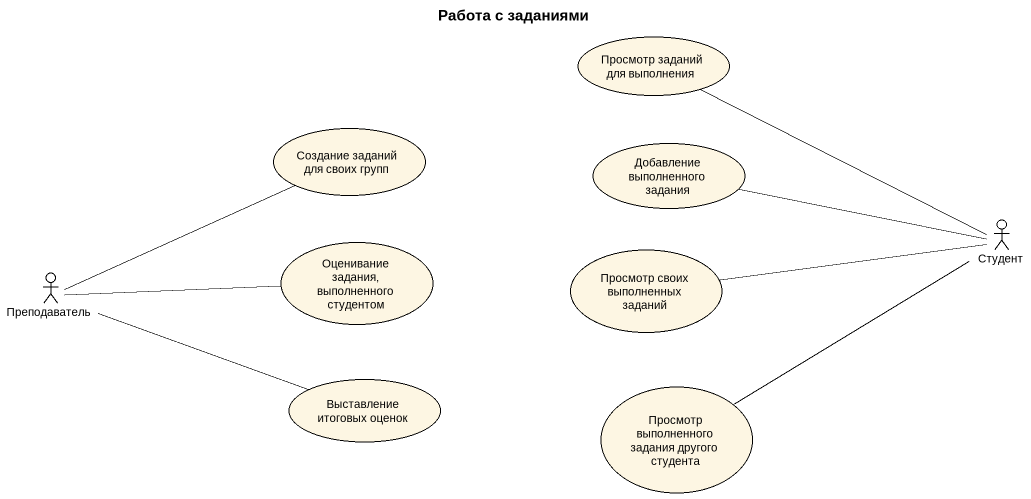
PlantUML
@startuml
title Работа с заданиями
usecase "Просмотр заданий для выполнения" as Просмотр_заданий_для
usecase "Создание заданий для своих групп" as Создание_заданий_для_своих
usecase "Добавление выполненного задания" as Добавление_выполненного
actor Студент
actor Преподаватель
usecase "Оценивание задания, выполненного студентом" as Оценивание_задания
usecase "Просмотр своих выполненных заданий" as Просмотр_своих_выполненных
usecase "Выставление итоговых оценок" as Выставление_итоговых_оценок
usecase "Просмотр выполненного задания другого студента" as Просмотр_выполненного
Студент -left- Просмотр_заданий_для
Студент -left- Добавление_выполненного
Студент -left- Просмотр_своих_выполненных
Студент -- Просмотр_выполненного
Преподаватель -right- Создание_заданий_для_своих
Преподаватель -right- Оценивание_задания
Преподаватель -right- Выставление_итоговых_оценок
@enduml
